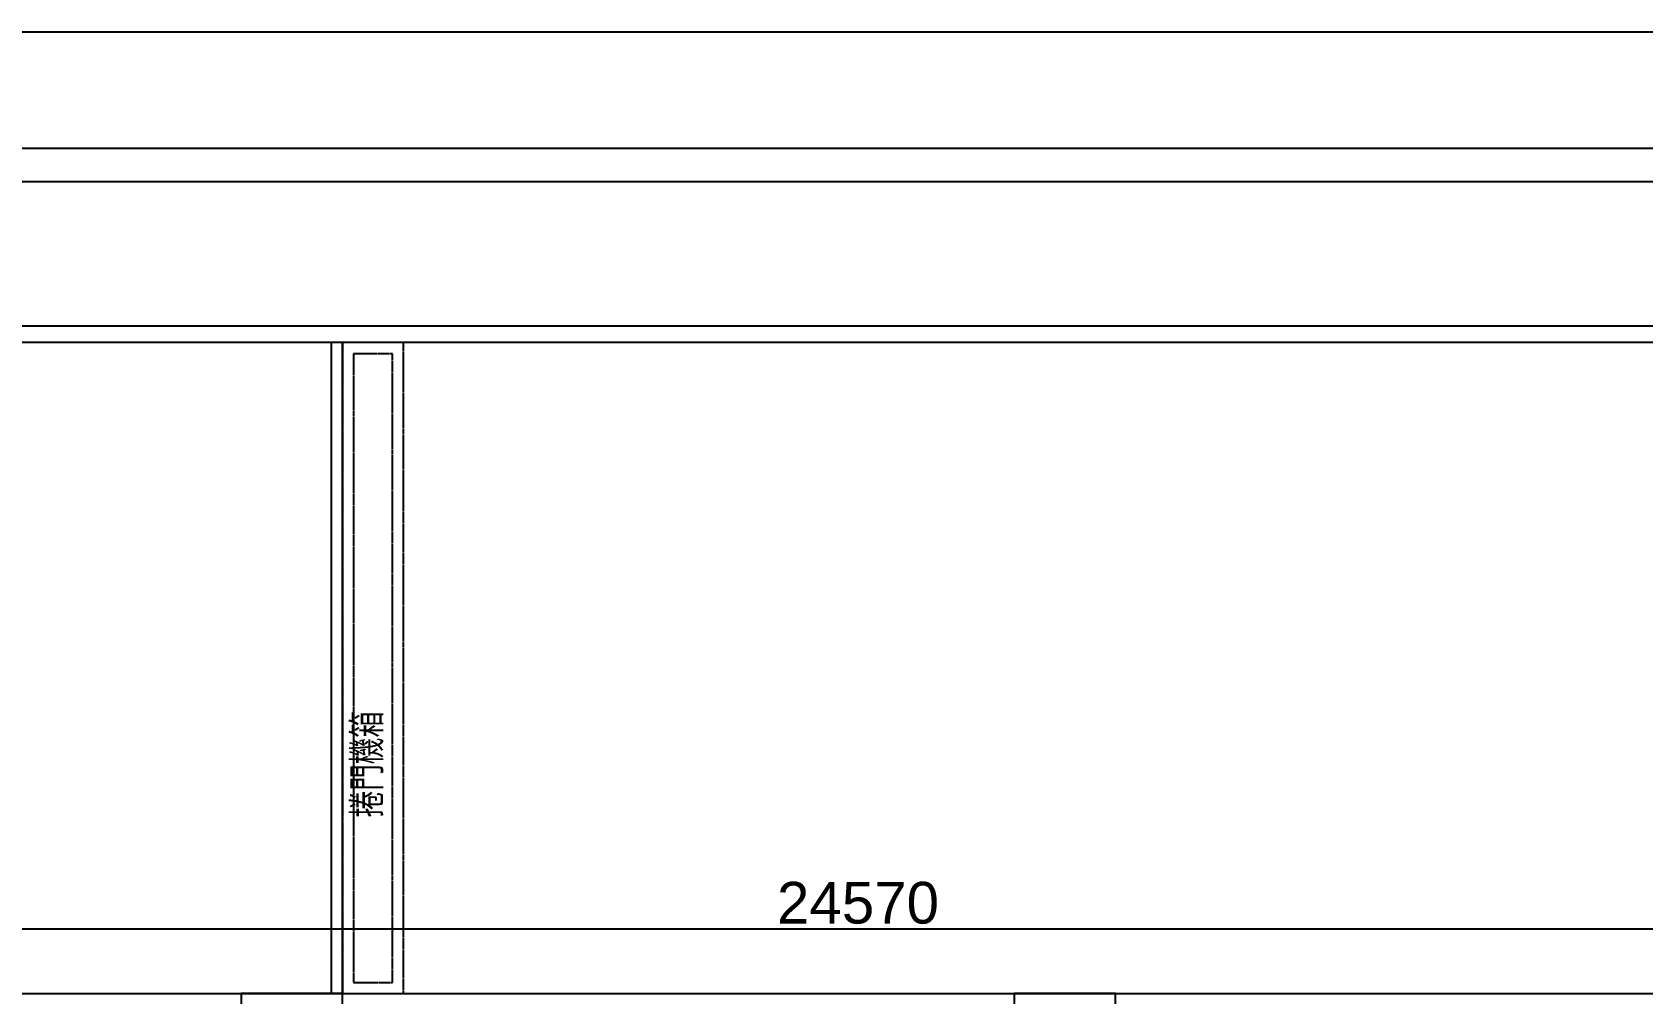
# Model space of a CAD drawing. Header units: millimetres. Extents: x 2191 to 43870, y 1353 to 35626.
# Drawn here: x 18488 to 32967, y 26278 to 34921 of the extents above; entities that cross this region are included whole.
import ezdxf

# ---------------------------------------------------------------- set-up
doc = ezdxf.new("R2010")
doc.units = ezdxf.units.MM
doc.linetypes.add('CENTER2', pattern=[28.575, 19.05, -3.175, 3.175, -3.175])
for name, color, linetype in [('archi', 8, 'Continuous'), ('中心線-2', 1, 'CENTER2'), ('動線', 6, 'Continuous'), ('文字', 7, 'Continuous'), ('標的物', 1, 'Continuous'), ('標示', 3, 'Continuous')]:
    doc.layers.add(name, color=color, linetype=linetype)
doc.styles.get("Standard").update_dxf_attribs({"font": 'arial.ttf'})
doc.styles.add('新細明體', font='PMingLiU.ttf', dxfattribs={"width": 0.7})

msp = doc.modelspace()

# ---------------------------------------------------------------- linework, layer by layer
for p, q in [((39663.6462, 33876.95165), (4514.78772, 33876.95165)), ((39363.6462, 33576.95165), (4814.78772, 33576.95165))]:
    msp.add_line(p, q)
at = {"layer": 'archi', "color": 7}
for p, q in [((18221.13544, 32280.79086, 3000), (39797.17754, 32280.79086, 3000)), ((34422.17754, 32130.79086, 3000), (18221.13544, 32130.79086, 3000))]:
    msp.add_line(p, q, dxfattribs=at)
at = {"layer": '中心線-2'}
for p, q in [((21827.17754, 32130.79086, 3000), (21277.17754, 32130.79086, 3000)), ((21277.17754, 32130.79086, 3000), (21277.17754, 26280.79086, 3000)), ((21727.17754, 32030.79086, 3000), (21377.17754, 32030.79086, 3000)), ((21377.17754, 32030.79086, 3000), (21377.17754, 26380.79086, 3000)), ((21727.17754, 26380.79086, 3000), (21727.17754, 32030.79086, 3000)), ((21827.17754, 26280.79086, 3000), (21827.17754, 32130.79086, 3000)), ((21377.17754, 26380.79086, 3000), (21727.17754, 26380.79086, 3000)), ((21277.17754, 26280.79086, 3000), (21827.17754, 26280.79086, 3000))]:
    msp.add_line(p, q, dxfattribs=at)
at = {"layer": '動線'}
msp.add_line((13527.17755, 26280.79086, 3000), (39363.6462, 26280.79086, 3000), dxfattribs=at)
at = {"layer": '文字'}
msp.add_line((43869.82595, 34921.23431), (2190.88634, 34921.23431), dxfattribs=at)
at = {"layer": '標的物'}
for p, q in [((21177.17754, 32130.79086, 3000), (21177.17754, 26280.79086, 3000)), ((21277.17754, 32130.79086, 3000), (21177.17754, 32130.79086, 3000)), ((21277.17754, 26280.79086, 3000), (21277.17754, 32130.79086, 3000)), ((21277.17754, 26280.79086, 3000), (20367.17754, 26280.79086, 3000)), ((20367.17754, 26280.79086, 3000), (20367.17754, 25370.79086, 3000)), ((21177.17754, 26280.79086, 3000), (21277.17754, 26280.79086, 3000)), ((21277.17754, 25370.79086, 3000), (21277.17754, 26280.79086, 3000)), ((28227.17754, 26280.79086, 3000), (27317.17754, 26280.79086, 3000)), ((27317.17754, 26280.79086, 3000), (27317.17754, 25370.79086, 3000)), ((28227.17754, 25370.79086, 3000), (28227.17754, 26280.79086, 3000))]:
    msp.add_line(p, q, dxfattribs=at)
at = {"layer": '標示'}
msp.add_line((13852.17755, 26861.61895), (37971.75096, 26861.61895), dxfattribs=at)

# ---------------------------------------------------------------- texts
at = {"layer": '文字', "color": 7, "lineweight": 50, "style": '新細明體', "width": 0.7}
msp.add_text('捲門機箱', height=250, rotation=90, dxfattribs=at).set_placement((21618.65977, 27864.52986, 3000))
at = {"layer": '標示', "insert": (25911.96425, 27094.11895), "char_height": 375, "attachment_point": 5}
msp.add_mtext('\\A1;24570', dxfattribs=at)

doc.saveas('drawing.dxf')
